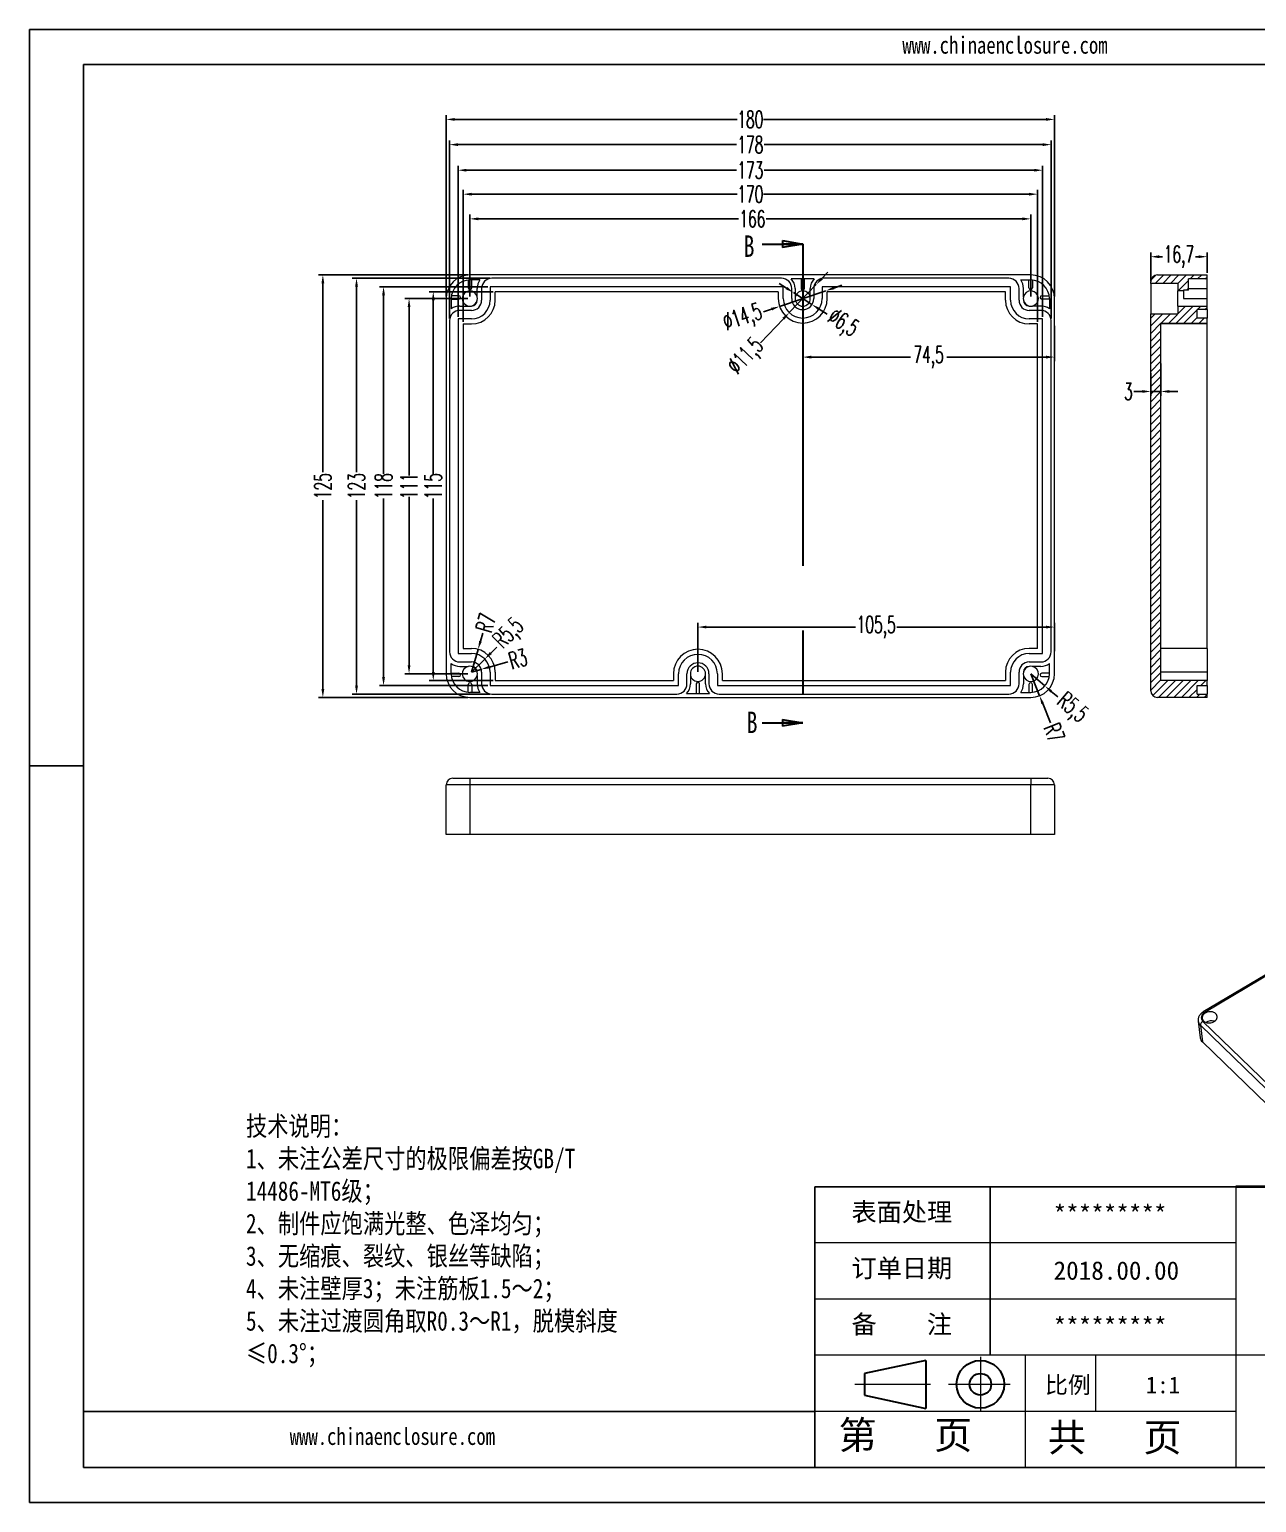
# Model space of a CAD drawing. Header units: inches. Extents: x 2647 to 4085, y 1129 to 1630.
# Drawn here: x 2647 to 3010.1, y 1128.8 to 1564.6 of the extents above; entities that cross this region are included whole.
import ezdxf

# ---------------------------------------------------------------- set-up
doc = ezdxf.new("R2010")
doc.units = ezdxf.units.IN
doc.header["$LTSCALE"] = 15
doc.linetypes.add('CENTER2', pattern=[28.575, 19.05, -3.175, 3.175, -3.175])
doc.linetypes.add('PHANTOM', pattern=[12.7, 6.35, -1.27, 1.27, -1.27, 1.27, -1.27])
doc.layers.add('文字', color=81, linetype='Continuous')
for name, color, linetype, lineweight in [('粗实线', 7, 'Continuous', 30), ('细实线', 3, 'Continuous', 9), ('细点划线', 2, 'CENTER2', 9)]:
    doc.layers.add(name, color=color, linetype=linetype, lineweight=lineweight)
doc.styles.add('SLDTEXTSTYLE0', font='TXT', dxfattribs={"width": 0.75})
doc.styles.add('SLDTEXTSTYLE2', font='TXT', dxfattribs={"width": 0.6, "bigfont": 'bigfont'})
doc.styles.get("Standard").update_dxf_attribs({"font": 'txt', "bigfont": 'gbcbig.shx'})
doc.styles.add('宋体', font='', dxfattribs={"width": 0.8, "height": 3.5})
doc.styles.get('宋体').set_extended_font_data('SimSun')
doc.dimstyles.new('5', dxfattribs={"dimtxt": 5, "dimasz": 2.5, "dimexe": 1.25, "dimexo": 0.625, "dimtad": 0, "dimtxsty": 'SLDTEXTSTYLE2', "dimcen": 2.5, "dimclrd": 3, "dimclre": 3, "dimclrt": 256, "dimadec": 0, "dimazin": 0, "dimtfac": 1, "dimtmove": 0, "dimatfit": 3, "dimfxl": 1, "dimarcsym": 0})

# ---------------------------------------------------------------- blocks, each defined once
blk = doc.blocks.new('_CLOSED')
at = {"color": 0, "linetype": 'ByBlock', "lineweight": -2}
for p, q in [((-1, 0.166667), (0, 0)), ((-1, 0.166667), (-1, -0.166667)), ((0, 0), (-1, -0.166667)), ((0, 0), (-1, 0))]:
    blk.add_line(p, q, dxfattribs=at)
blk = doc.blocks.new('*D286')
at = {"color": 3, "lineweight": -2}
for p, q in [((2775.34, 1478.07), (2775.34, 1517.08)), ((2945.34, 1478.07), (2945.34, 1517.08)), ((2777.84, 1515.83), (2856.46, 1515.83)), ((2942.84, 1515.83), (2864.21, 1515.83))]:
    blk.add_line(p, q, dxfattribs=at)
at = {"color": 3}
for points in [[(2777.84, 1516.24), (2777.84, 1515.41), (2775.34, 1515.83)], [(2942.84, 1516.24), (2942.84, 1515.41), (2945.34, 1515.83)]]:
    blk.add_solid(points, dxfattribs=at)
at = {"layer": 'Defpoints', "color": 0}
for p in [(2775.34, 1515.83), (2775.34, 1477.45), (2945.34, 1477.45)]:
    blk.add_point(p, dxfattribs=at)
at = {"insert": (2860.34, 1515.83), "char_height": 5, "attachment_point": 5, "style": 'SLDTEXTSTYLE2'}
blk.add_mtext('170', dxfattribs=at)
blk = doc.blocks.new('*D287')
at = {"color": 3, "lineweight": -2}
for p, q in [((2773.84, 1479.57), (2773.84, 1524.17)), ((2776.34, 1522.92), (2856.21, 1522.92)), ((2944.34, 1522.92), (2864.46, 1522.92)), ((2946.84, 1479.57), (2946.84, 1524.17))]:
    blk.add_line(p, q, dxfattribs=at)
at = {"color": 3}
for points in [[(2776.34, 1523.33), (2776.34, 1522.5), (2773.84, 1522.92)], [(2944.34, 1523.33), (2944.34, 1522.5), (2946.84, 1522.92)]]:
    blk.add_solid(points, dxfattribs=at)
at = {"layer": 'Defpoints', "color": 0}
for p in [(2946.84, 1522.92), (2773.84, 1478.95), (2946.84, 1478.95)]:
    blk.add_point(p, dxfattribs=at)
at = {"insert": (2860.34, 1522.92), "char_height": 5, "attachment_point": 5, "style": 'SLDTEXTSTYLE2'}
blk.add_mtext('173', dxfattribs=at)
blk = doc.blocks.new('*D288')
at = {"color": 3, "lineweight": -2}
for p, q in [((2777.34, 1485.57), (2777.34, 1509.78)), ((2779.84, 1508.53), (2856.82, 1508.53)), ((2940.84, 1508.53), (2865.07, 1508.53)), ((2943.34, 1485.57), (2943.34, 1509.78))]:
    blk.add_line(p, q, dxfattribs=at)
at = {"color": 3}
for points in [[(2779.84, 1508.94), (2779.84, 1508.11), (2777.34, 1508.53)], [(2940.84, 1508.94), (2940.84, 1508.11), (2943.34, 1508.53)]]:
    blk.add_solid(points, dxfattribs=at)
at = {"layer": 'Defpoints', "color": 0}
for p in [(2777.34, 1508.53), (2777.34, 1484.95), (2943.34, 1484.95)]:
    blk.add_point(p, dxfattribs=at)
at = {"insert": (2860.94, 1508.53), "char_height": 5, "attachment_point": 5, "style": 'SLDTEXTSTYLE2'}
blk.add_mtext('166', dxfattribs=at)
blk = doc.blocks.new('*D289')
at = {"color": 3, "lineweight": -2}
for p, q in [((2771.34, 1479.07), (2771.34, 1531.74)), ((2773.84, 1530.49), (2856.21, 1530.49)), ((2946.84, 1530.49), (2864.46, 1530.49)), ((2949.34, 1479.07), (2949.34, 1531.74))]:
    blk.add_line(p, q, dxfattribs=at)
at = {"color": 3}
for points in [[(2773.84, 1530.91), (2773.84, 1530.07), (2771.34, 1530.49)], [(2946.84, 1530.91), (2946.84, 1530.07), (2949.34, 1530.49)]]:
    blk.add_solid(points, dxfattribs=at)
at = {"layer": 'Defpoints', "color": 0}
for p in [(2949.34, 1530.49), (2771.34, 1478.45), (2949.34, 1478.45)]:
    blk.add_point(p, dxfattribs=at)
at = {"insert": (2860.34, 1530.49), "char_height": 5, "attachment_point": 5, "style": 'SLDTEXTSTYLE2'}
blk.add_mtext('178', dxfattribs=at)
blk = doc.blocks.new('*D290')
at = {"color": 3, "lineweight": -2}
for p, q in [((2770.34, 1485.57), (2770.34, 1539.2)), ((2950.34, 1485.57), (2950.34, 1539.2)), ((2772.84, 1537.95), (2856.46, 1537.95)), ((2947.84, 1537.95), (2864.21, 1537.95))]:
    blk.add_line(p, q, dxfattribs=at)
at = {"color": 3}
for points in [[(2772.84, 1538.37), (2772.84, 1537.53), (2770.34, 1537.95)], [(2947.84, 1538.37), (2947.84, 1537.53), (2950.34, 1537.95)]]:
    blk.add_solid(points, dxfattribs=at)
at = {"layer": 'Defpoints', "color": 0}
for p in [(2770.34, 1537.95), (2770.34, 1484.95), (2950.34, 1484.95)]:
    blk.add_point(p, dxfattribs=at)
at = {"insert": (2860.34, 1537.95), "char_height": 5, "attachment_point": 5, "style": 'SLDTEXTSTYLE2'}
blk.add_mtext('180', dxfattribs=at)
blk = doc.blocks.new('*D291')
at = {"color": 3, "lineweight": -2}
for p, q in [((2776.71, 1484.95), (2758.11, 1484.95)), ((2759.36, 1482.45), (2759.36, 1432.57)), ((2759.36, 1376.45), (2759.36, 1426.32)), ((2776.71, 1373.95), (2758.11, 1373.95))]:
    blk.add_line(p, q, dxfattribs=at)
at = {"color": 3}
for points in [[(2758.94, 1482.45), (2759.77, 1482.45), (2759.36, 1484.95)], [(2758.94, 1376.45), (2759.77, 1376.45), (2759.36, 1373.95)]]:
    blk.add_solid(points, dxfattribs=at)
at = {"layer": 'Defpoints', "color": 0}
for p in [(2759.36, 1484.95), (2777.34, 1484.95), (2777.34, 1373.95)]:
    blk.add_point(p, dxfattribs=at)
at = {"insert": (2759.36, 1429.45), "char_height": 5, "attachment_point": 5, "rotation": 90, "style": 'SLDTEXTSTYLE2'}
blk.add_mtext('111', dxfattribs=at)
blk = doc.blocks.new('*D292')
at = {"color": 3, "lineweight": -2}
for p, q in [((2784.21, 1486.95), (2765.27, 1486.95)), ((2766.52, 1484.45), (2766.52, 1433.07)), ((2766.52, 1374.45), (2766.52, 1425.82)), ((2784.21, 1371.95), (2765.27, 1371.95))]:
    blk.add_line(p, q, dxfattribs=at)
at = {"color": 3}
for points in [[(2766.1, 1484.45), (2766.94, 1484.45), (2766.52, 1486.95)], [(2766.1, 1374.45), (2766.94, 1374.45), (2766.52, 1371.95)]]:
    blk.add_solid(points, dxfattribs=at)
at = {"layer": 'Defpoints', "color": 0}
for p in [(2784.84, 1486.95), (2766.52, 1371.95), (2784.84, 1371.95)]:
    blk.add_point(p, dxfattribs=at)
at = {"insert": (2766.52, 1429.45), "char_height": 5, "attachment_point": 5, "rotation": 90, "style": 'SLDTEXTSTYLE2'}
blk.add_mtext('115', dxfattribs=at)
blk = doc.blocks.new('*D293')
at = {"color": 3, "lineweight": -2}
for p, q in [((2782.71, 1488.45), (2750.56, 1488.45)), ((2751.81, 1485.95), (2751.81, 1433.07)), ((2751.81, 1372.95), (2751.81, 1425.82)), ((2782.71, 1370.45), (2750.56, 1370.45))]:
    blk.add_line(p, q, dxfattribs=at)
at = {"color": 3}
for points in [[(2751.39, 1485.95), (2752.22, 1485.95), (2751.81, 1488.45)], [(2751.39, 1372.95), (2752.22, 1372.95), (2751.81, 1370.45)]]:
    blk.add_solid(points, dxfattribs=at)
at = {"layer": 'Defpoints', "color": 0}
for p in [(2751.81, 1488.45), (2783.34, 1488.45), (2783.34, 1370.45)]:
    blk.add_point(p, dxfattribs=at)
at = {"insert": (2751.81, 1429.45), "char_height": 5, "attachment_point": 5, "rotation": 90, "style": 'SLDTEXTSTYLE2'}
blk.add_mtext('118', dxfattribs=at)
blk = doc.blocks.new('*D294')
at = {"color": 3, "lineweight": -2}
for p, q in [((2783.21, 1490.95), (2742.56, 1490.95)), ((2743.81, 1488.45), (2743.81, 1433.57)), ((2743.81, 1370.45), (2743.81, 1425.32)), ((2783.21, 1367.95), (2742.56, 1367.95))]:
    blk.add_line(p, q, dxfattribs=at)
at = {"color": 3}
for points in [[(2743.39, 1488.45), (2744.23, 1488.45), (2743.81, 1490.95)], [(2743.39, 1370.45), (2744.23, 1370.45), (2743.81, 1367.95)]]:
    blk.add_solid(points, dxfattribs=at)
at = {"layer": 'Defpoints', "color": 0}
for p in [(2783.84, 1490.95), (2743.81, 1367.95), (2783.84, 1367.95)]:
    blk.add_point(p, dxfattribs=at)
at = {"insert": (2743.81, 1429.45), "char_height": 5, "attachment_point": 5, "rotation": 90, "style": 'SLDTEXTSTYLE2'}
blk.add_mtext('123', dxfattribs=at)
blk = doc.blocks.new('*D295')
at = {"color": 3, "lineweight": -2}
for p, q in [((2776.71, 1491.95), (2732.6, 1491.95)), ((2733.85, 1489.45), (2733.85, 1433.57)), ((2733.85, 1369.45), (2733.85, 1425.32)), ((2776.71, 1366.95), (2732.6, 1366.95))]:
    blk.add_line(p, q, dxfattribs=at)
at = {"color": 3}
for points in [[(2733.43, 1489.45), (2734.27, 1489.45), (2733.85, 1491.95)], [(2733.43, 1369.45), (2734.27, 1369.45), (2733.85, 1366.95)]]:
    blk.add_solid(points, dxfattribs=at)
at = {"layer": 'Defpoints', "color": 0}
for p in [(2733.85, 1491.95), (2777.34, 1491.95), (2777.34, 1366.95)]:
    blk.add_point(p, dxfattribs=at)
at = {"insert": (2733.85, 1429.45), "char_height": 5, "attachment_point": 5, "rotation": 90, "style": 'SLDTEXTSTYLE2'}
blk.add_mtext('125', dxfattribs=at)
blk = doc.blocks.new('*D296')
at = {"color": 3, "lineweight": -2}
for p, q in [((2875.84, 1484.32), (2875.84, 1466.38)), ((2950.34, 1476.88), (2950.34, 1466.38)), ((2878.34, 1467.63), (2907.71, 1467.63)), ((2947.84, 1467.63), (2918.46, 1467.63))]:
    blk.add_line(p, q, dxfattribs=at)
at = {"color": 3}
for points in [[(2878.34, 1468.05), (2878.34, 1467.21), (2875.84, 1467.63)], [(2947.84, 1468.05), (2947.84, 1467.21), (2950.34, 1467.63)]]:
    blk.add_solid(points, dxfattribs=at)
at = {"layer": 'Defpoints', "color": 0}
for p in [(2875.84, 1484.95), (2950.34, 1477.51), (2875.84, 1467.63)]:
    blk.add_point(p, dxfattribs=at)
at = {"insert": (2913.09, 1467.63), "char_height": 5, "attachment_point": 5, "style": 'SLDTEXTSTYLE2'}
blk.add_mtext('74,5', dxfattribs=at)
blk = doc.blocks.new('*D297')
at = {"color": 3, "lineweight": -2}
for p, q in [((2844.84, 1374.57), (2844.84, 1389.01)), ((2847.34, 1387.76), (2891.46, 1387.76)), ((2947.84, 1387.76), (2903.71, 1387.76)), ((2950.34, 1380.66), (2950.34, 1389.01))]:
    blk.add_line(p, q, dxfattribs=at)
at = {"color": 3}
for points in [[(2847.34, 1388.18), (2847.34, 1387.35), (2844.84, 1387.76)], [(2947.84, 1388.18), (2947.84, 1387.35), (2950.34, 1387.76)]]:
    blk.add_solid(points, dxfattribs=at)
at = {"layer": 'Defpoints', "color": 0}
for p in [(2950.34, 1387.76), (2950.34, 1380.03), (2844.84, 1373.95)]:
    blk.add_point(p, dxfattribs=at)
at = {"insert": (2897.59, 1387.76), "char_height": 5, "attachment_point": 5, "style": 'SLDTEXTSTYLE2'}
blk.add_mtext('105,5', dxfattribs=at)
blk = doc.blocks.new('*D298')
at = {"color": 3, "lineweight": -2}
for p, q in [((2781.18, 1385.97), (2780.49, 1383.57)), ((2777.84, 1374.45), (2779.79, 1381.17))]:
    blk.add_line(p, q, dxfattribs=at)
at = {"color": 3}
blk.add_solid([(2780.09, 1383.69), (2780.89, 1383.45), (2779.79, 1381.17)], dxfattribs=at)
at = {"layer": 'Defpoints', "color": 0}
for p in [(2779.79, 1381.17), (2777.84, 1374.45)]:
    blk.add_point(p, dxfattribs=at)
at = {"insert": (2782.06, 1388.97), "char_height": 5, "attachment_point": 5, "rotation": 73.8169, "style": 'SLDTEXTSTYLE2'}
blk.add_mtext('R7', dxfattribs=at)
blk = doc.blocks.new('*D299')
at = {"color": 3, "lineweight": -2}
for p, q in [((2785.32, 1381.82), (2783.54, 1380.06)), ((2777.84, 1374.45), (2781.76, 1378.31))]:
    blk.add_line(p, q, dxfattribs=at)
at = {"color": 3}
blk.add_solid([(2783.24, 1380.36), (2783.83, 1379.77), (2781.76, 1378.31)], dxfattribs=at)
at = {"layer": 'Defpoints', "color": 0}
for p in [(2781.76, 1378.31), (2777.84, 1374.45)]:
    blk.add_point(p, dxfattribs=at)
at = {"insert": (2789.14, 1385.59), "char_height": 5, "attachment_point": 5, "rotation": 44.5932, "style": 'SLDTEXTSTYLE2'}
blk.add_mtext('R5,5', dxfattribs=at)
blk = doc.blocks.new('*D300')
at = {"color": 3, "lineweight": -2}
for p, q in [((2788.58, 1377.49), (2783.13, 1375.94)), ((2777.84, 1374.45), (2780.73, 1375.26))]:
    blk.add_line(p, q, dxfattribs=at)
at = {"color": 3}
blk.add_solid([(2783.02, 1376.35), (2783.24, 1375.54), (2780.73, 1375.26)], dxfattribs=at)
at = {"layer": 'Defpoints', "color": 0}
for p in [(2777.84, 1374.45), (2780.73, 1375.26)]:
    blk.add_point(p, dxfattribs=at)
at = {"insert": (2791.58, 1378.34), "char_height": 5, "attachment_point": 5, "rotation": 15.8215, "style": 'SLDTEXTSTYLE2'}
blk.add_mtext('R3', dxfattribs=at)
blk = doc.blocks.new('*D301')
at = {"color": 3, "lineweight": -2}
for p, q in [((2943.34, 1373.95), (2947.5, 1370.35)), ((2951.28, 1367.08), (2949.39, 1368.71))]:
    blk.add_line(p, q, dxfattribs=at)
at = {"color": 3}
blk.add_solid([(2949.66, 1369.03), (2949.12, 1368.4), (2947.5, 1370.35)], dxfattribs=at)
at = {"layer": 'Defpoints', "color": 0}
for p in [(2943.34, 1373.95), (2947.5, 1370.35)]:
    blk.add_point(p, dxfattribs=at)
at = {"insert": (2955.35, 1363.56), "char_height": 5, "attachment_point": 5, "rotation": 319.1602, "style": 'SLDTEXTSTYLE2'}
blk.add_mtext('R5,5', dxfattribs=at)
blk = doc.blocks.new('*D302')
at = {"color": 3, "lineweight": -2}
for p, q in [((2943.34, 1373.95), (2945.92, 1367.44)), ((2949.11, 1359.41), (2946.85, 1365.12))]:
    blk.add_line(p, q, dxfattribs=at)
at = {"color": 3}
blk.add_solid([(2947.23, 1365.27), (2946.46, 1364.96), (2945.92, 1367.44)], dxfattribs=at)
at = {"layer": 'Defpoints', "color": 0}
for p in [(2943.34, 1373.95), (2945.92, 1367.44)]:
    blk.add_point(p, dxfattribs=at)
at = {"insert": (2950.27, 1356.51), "char_height": 5, "attachment_point": 5, "rotation": 291.6699, "style": 'SLDTEXTSTYLE2'}
blk.add_mtext('R7', dxfattribs=at)
blk = doc.blocks.new('*D303')
at = {"color": 3, "lineweight": -2}
for p, q in [((2882.71, 1487.27), (2868.97, 1482.62)), ((2885.07, 1488.07), (2887.44, 1488.87)), ((2864.24, 1481.02), (2866.6, 1481.82))]:
    blk.add_line(p, q, dxfattribs=at)
at = {"color": 3}
for points in [[(2884.94, 1488.47), (2885.21, 1487.68), (2882.71, 1487.27)], [(2866.47, 1482.21), (2866.74, 1481.42), (2868.97, 1482.62)]]:
    blk.add_solid(points, dxfattribs=at)
at = {"layer": 'Defpoints', "color": 0}
for p in [(2882.71, 1487.27), (2868.97, 1482.62)]:
    blk.add_point(p, dxfattribs=at)
at = {"insert": (2858.2, 1478.97), "char_height": 5, "attachment_point": 5, "rotation": 18.7049, "style": 'SLDTEXTSTYLE2'}
blk.add_mtext('∅14,5', dxfattribs=at)
blk = doc.blocks.new('*D304')
at = {"color": 3, "lineweight": -2}
for p, q in [((2881.54, 1490.91), (2883.27, 1492.71)), ((2879.82, 1489.1), (2871.86, 1480.79)), ((2863.32, 1471.87), (2870.14, 1478.99))]:
    blk.add_line(p, q, dxfattribs=at)
at = {"color": 3}
for points in [[(2881.24, 1491.19), (2881.84, 1490.62), (2879.82, 1489.1)], [(2869.83, 1479.27), (2870.44, 1478.7), (2871.86, 1480.79)]]:
    blk.add_solid(points, dxfattribs=at)
at = {"layer": 'Defpoints', "color": 0}
for p in [(2879.82, 1489.1), (2871.86, 1480.79)]:
    blk.add_point(p, dxfattribs=at)
at = {"insert": (2859.26, 1467.62), "char_height": 5, "attachment_point": 5, "rotation": 46.2565, "style": 'SLDTEXTSTYLE2'}
blk.add_mtext('∅11,5', dxfattribs=at)
blk = doc.blocks.new('*D305')
at = {"color": 3, "lineweight": -2}
for p, q in [((2871.01, 1488.06), (2868.9, 1489.41)), ((2873.11, 1486.71), (2878.57, 1483.18)), ((2883.05, 1480.3), (2880.67, 1481.83))]:
    blk.add_line(p, q, dxfattribs=at)
at = {"color": 3}
for points in [[(2871.23, 1488.41), (2870.78, 1487.71), (2873.11, 1486.71)], [(2880.9, 1482.18), (2880.45, 1481.48), (2878.57, 1483.18)]]:
    blk.add_solid(points, dxfattribs=at)
at = {"layer": 'Defpoints', "color": 0}
for p in [(2873.11, 1486.71), (2878.57, 1483.18)]:
    blk.add_point(p, dxfattribs=at)
at = {"insert": (2887.56, 1477.39), "char_height": 5, "attachment_point": 5, "rotation": 327.2, "style": 'SLDTEXTSTYLE2'}
blk.add_mtext('∅6,5', dxfattribs=at)
blk = doc.blocks.new('*D309')
at = {"color": 3, "lineweight": -2}
for p, q in [((2978.82, 1490.07), (2978.82, 1498.58)), ((2981.32, 1497.33), (2982.29, 1497.33)), ((2993.02, 1497.33), (2992.04, 1497.33)), ((2995.52, 1492.57), (2995.52, 1498.58))]:
    blk.add_line(p, q, dxfattribs=at)
at = {"color": 3}
for points in [[(2981.32, 1497.74), (2981.32, 1496.91), (2978.82, 1497.33)], [(2993.02, 1497.74), (2993.02, 1496.91), (2995.52, 1497.33)]]:
    blk.add_solid(points, dxfattribs=at)
at = {"layer": 'Defpoints', "color": 0}
for p in [(2995.52, 1497.33), (2995.52, 1491.95), (2978.82, 1489.45)]:
    blk.add_point(p, dxfattribs=at)
at = {"insert": (2987.17, 1497.33), "char_height": 5, "attachment_point": 5, "style": 'SLDTEXTSTYLE2'}
blk.add_mtext('16,7', dxfattribs=at)
blk = doc.blocks.new('*D310')
at = {"color": 3, "lineweight": -2}
for p, q in [((2981.82, 1465.75), (2981.82, 1456.21)), ((2978.82, 1462.9), (2978.82, 1456.21)), ((2976.32, 1457.46), (2973.82, 1457.46)), ((2981.82, 1457.46), (2978.82, 1457.46)), ((2984.32, 1457.46), (2986.82, 1457.46))]:
    blk.add_line(p, q, dxfattribs=at)
at = {"color": 3}
for points in [[(2976.32, 1457.88), (2976.32, 1457.05), (2978.82, 1457.46)], [(2984.32, 1457.88), (2984.32, 1457.05), (2981.82, 1457.46)]]:
    blk.add_solid(points, dxfattribs=at)
at = {"layer": 'Defpoints', "color": 0}
for p in [(2981.82, 1466.37), (2978.82, 1463.53), (2978.82, 1457.46)]:
    blk.add_point(p, dxfattribs=at)
at = {"insert": (2972.19, 1457.46), "char_height": 5, "attachment_point": 5, "style": 'SLDTEXTSTYLE2'}
blk.add_mtext('3', dxfattribs=at)

msp = doc.modelspace()

# ---------------------------------------------------------------- hatches: boundary and pattern name
at = {"linetype": 'Continuous', "lineweight": 0}
h = msp.add_hatch(dxfattribs=at)
h.set_pattern_fill('ANSI31', color=4, scale=0.5, style=0)
edge = h.paths.add_edge_path(flags=0)
edge.add_line((2978.816, 1489.945), (2978.816, 1489.445))
edge.add_line((2978.816, 1489.445), (2986.816, 1489.445))
edge.add_line((2986.816, 1489.445), (2986.816, 1487.195))
edge.add_line((2986.816, 1487.195), (2988.516, 1487.195))
edge.add_line((2988.516, 1487.195), (2988.516, 1487.445))
edge.add_line((2988.516, 1487.445), (2990.016, 1487.445))
edge.add_line((2990.016, 1487.445), (2990.016, 1490.745))
edge.add_line((2990.016, 1490.745), (2995.516, 1490.745))
edge.add_line((2995.516, 1490.745), (2995.516, 1491.945))
edge.add_line((2995.516, 1491.945), (2980.816, 1491.945))
edge.add_arc((2980.816, 1489.945), 2, 90, 180)
h = msp.add_hatch(dxfattribs=at)
h.set_pattern_fill('ANSI31', color=4, scale=0.5, style=0)
edge = h.paths.add_edge_path(flags=0)
edge.add_line((2995.516, 1370.445), (2995.516, 1371.945))
edge.add_line((2995.516, 1371.945), (2981.816, 1371.945))
edge.add_line((2981.816, 1371.945), (2981.816, 1477.695))
edge.add_line((2981.816, 1477.695), (2995.516, 1477.695))
edge.add_line((2995.516, 1477.695), (2995.516, 1479.195))
edge.add_line((2995.516, 1479.195), (2992.516, 1479.195))
edge.add_line((2992.516, 1479.195), (2992.516, 1481.695))
edge.add_line((2992.516, 1481.695), (2995.516, 1481.695))
edge.add_line((2995.516, 1481.695), (2995.516, 1482.695))
edge.add_line((2995.516, 1482.695), (2986.816, 1482.695))
edge.add_line((2986.816, 1482.695), (2986.816, 1480.445))
edge.add_line((2986.816, 1480.445), (2978.816, 1480.445))
edge.add_line((2978.816, 1480.445), (2978.816, 1368.945))
edge.add_arc((2980.816, 1368.945), 2, 180, 270)
edge.add_line((2980.816, 1366.945), (2995.516, 1366.945))
edge.add_line((2995.516, 1366.945), (2995.516, 1367.945))
edge.add_line((2995.516, 1367.945), (2992.516, 1367.945))
edge.add_line((2992.516, 1367.945), (2992.516, 1370.445))
edge.add_line((2992.516, 1370.445), (2995.516, 1370.445))

# ---------------------------------------------------------------- linework, layer by layer
for p, q in [((2647.03, 1564.559), (3263.365, 1564.559)), ((2647.03, 1564.559), (2647.03, 1128.767)), ((2662.979, 1554.183), (3252.989, 1554.183)), ((2662.979, 1554.183), (2662.979, 1139.143)), ((2662.979, 1346.663), (2647.03, 1346.663)), ((2647.03, 1330.523), (2647.03, 1128.767)), ((3003.965, 1222.151), (2879.453, 1222.151)), ((2879.453, 1139.143), (2879.453, 1222.151)), ((2931.333, 1172.346), (2931.333, 1222.151)), ((2879.453, 1155.745), (2662.979, 1155.745)), ((2662.979, 1139.143), (3252.989, 1139.143)), ((2647.03, 1128.767), (3263.365, 1128.767)), ((2647.03, 1128.767), (2932.37, 1128.767))]:
    msp.add_line(p, q)
at = {"color": 7, "linetype": 'Continuous', "lineweight": 30}
for p, q in [((2863.84, 1501.088), (2875.84, 1501.088)), ((2863.84, 1359.431), (2875.84, 1359.431))]:
    msp.add_line(p, q, dxfattribs=at)
at = {"color": 1, "linetype": 'PHANTOM', "lineweight": 30}
msp.add_line((2875.84, 1501.088), (2875.84, 1359.431), dxfattribs=at)
at = {"color": 7, "linetype": 'Continuous', "lineweight": 15}
for p, q in [((2776.889, 1490.427), (2776.889, 1488.109)), ((2943.34, 1491.945), (2777.34, 1491.945)), ((2780.341, 1490.445), (2777.34, 1490.445)), ((2777.889, 1488.109), (2777.889, 1490.445)), ((2869.59, 1490.945), (2783.84, 1490.945)), ((2879.233, 1490.745), (2872.446, 1490.745)), ((2875.34, 1490.745), (2875.34, 1487.945)), ((2876.34, 1487.945), (2876.34, 1490.745)), ((2936.84, 1490.945), (2882.09, 1490.945)), ((2940.338, 1490.445), (2943.34, 1490.445)), ((2942.79, 1488.109), (2942.79, 1490.445)), ((2943.79, 1490.427), (2943.79, 1488.109)), ((2980.816, 1491.945), (2995.516, 1491.945)), ((2995.516, 1490.745), (2990.016, 1490.745)), ((2990.016, 1487.445), (2990.016, 1490.745)), ((2995.516, 1490.745), (2995.516, 1491.945)), ((2995.516, 1487.945), (2995.516, 1490.745)), ((2779.54, 1485.417), (2779.54, 1487.945)), ((2780.84, 1487.945), (2780.84, 1484.445)), ((2870.09, 1488.445), (2783.34, 1488.445)), ((2783.34, 1488.445), (2783.34, 1484.445)), ((2784.84, 1484.445), (2784.84, 1486.945)), ((2868.59, 1486.945), (2784.84, 1486.945)), ((2868.59, 1486.945), (2868.59, 1484.945)), ((2870.09, 1484.945), (2870.09, 1488.445)), ((2872.59, 1484.945), (2872.59, 1487.945)), ((2873.59, 1487.945), (2873.59, 1484.945)), ((2878.09, 1484.945), (2878.09, 1487.945)), ((2879.09, 1487.945), (2879.09, 1484.945)), ((2937.34, 1488.445), (2881.59, 1488.445)), ((2881.59, 1488.445), (2881.59, 1484.945)), ((2883.09, 1484.945), (2883.09, 1486.945)), ((2935.84, 1486.945), (2883.09, 1486.945)), ((2935.84, 1484.445), (2935.84, 1486.945)), ((2937.34, 1484.445), (2937.34, 1488.445)), ((2939.84, 1484.445), (2939.84, 1487.945)), ((2941.14, 1485.417), (2941.14, 1487.945)), ((2978.816, 1489.445), (2978.816, 1489.945)), ((2986.816, 1489.445), (2978.816, 1489.445)), ((2978.816, 1489.445), (2978.816, 1480.445)), ((2986.816, 1489.445), (2986.816, 1487.195)), ((2988.516, 1487.195), (2986.816, 1487.195)), ((2986.816, 1482.695), (2986.816, 1487.195)), ((2990.016, 1487.445), (2988.516, 1487.445)), ((2988.516, 1487.195), (2988.516, 1487.445)), ((2988.516, 1487.195), (2988.516, 1484.945)), ((2995.516, 1484.945), (2995.516, 1487.945)), ((2770.34, 1484.945), (2770.34, 1373.945)), ((2771.84, 1484.945), (2771.84, 1481.944)), ((2771.84, 1484.788), (2774.08, 1484.788)), ((2774.08, 1485.788), (2771.905, 1485.788)), ((2774.34, 1482.745), (2776.868, 1482.745)), ((2777.811, 1482.745), (2777.84, 1482.745)), ((2779.54, 1484.445), (2779.54, 1484.474)), ((2941.14, 1484.445), (2941.14, 1484.474)), ((2942.868, 1482.745), (2942.84, 1482.745)), ((2946.34, 1482.745), (2943.811, 1482.745)), ((2946.6, 1485.788), (2948.775, 1485.788)), ((2948.84, 1484.788), (2946.6, 1484.788)), ((2948.84, 1484.945), (2948.84, 1481.944)), ((2950.34, 1373.945), (2950.34, 1484.945)), ((2986.816, 1482.695), (2986.816, 1480.445)), ((2986.816, 1482.695), (2995.516, 1482.695)), ((2988.516, 1484.945), (2995.516, 1484.945)), ((2995.516, 1481.695), (2992.516, 1481.695)), ((2992.516, 1479.195), (2992.516, 1481.695)), ((2995.516, 1482.695), (2995.516, 1484.945)), ((2995.516, 1481.695), (2995.516, 1482.695)), ((2995.516, 1481.695), (2995.516, 1479.195)), ((2771.34, 1478.445), (2771.34, 1380.445)), ((2777.84, 1478.945), (2773.84, 1478.945)), ((2773.84, 1478.945), (2773.84, 1379.945)), ((2777.84, 1481.445), (2774.34, 1481.445)), ((2775.34, 1477.445), (2775.34, 1381.445)), ((2775.34, 1477.445), (2777.84, 1477.445)), ((2946.34, 1481.445), (2942.84, 1481.445)), ((2946.84, 1478.945), (2942.84, 1478.945)), ((2945.34, 1477.445), (2942.84, 1477.445)), ((2945.34, 1381.445), (2945.34, 1477.445)), ((2946.84, 1379.945), (2946.84, 1478.945)), ((2949.34, 1380.445), (2949.34, 1478.445)), ((2978.816, 1368.945), (2978.816, 1480.445)), ((2978.816, 1480.445), (2986.816, 1480.445)), ((2981.816, 1477.695), (2995.516, 1477.695)), ((2981.816, 1371.945), (2981.816, 1477.695)), ((2995.516, 1477.445), (2981.816, 1477.445)), ((2995.516, 1479.195), (2992.516, 1479.195)), ((2995.516, 1477.695), (2995.516, 1479.195)), ((2995.516, 1477.445), (2995.516, 1477.695)), ((2995.516, 1381.445), (2995.516, 1477.445)), ((2773.84, 1379.945), (2777.84, 1379.945)), ((2774.34, 1377.445), (2777.84, 1377.445)), ((2775.34, 1381.445), (2777.84, 1381.445)), ((2945.34, 1381.445), (2942.84, 1381.445)), ((2942.84, 1379.945), (2946.84, 1379.945)), ((2942.84, 1377.445), (2946.34, 1377.445)), ((2995.516, 1381.445), (2981.816, 1381.445)), ((2995.516, 1381.445), (2995.516, 1374.445)), ((2771.84, 1373.945), (2771.84, 1376.947)), ((2771.84, 1374.102), (2774.08, 1374.102)), ((2774.08, 1373.102), (2771.905, 1373.102)), ((2774.34, 1376.145), (2776.868, 1376.145)), ((2777.811, 1376.145), (2777.84, 1376.145)), ((2779.54, 1374.445), (2779.54, 1374.417)), ((2779.54, 1373.474), (2779.54, 1370.945)), ((2780.84, 1374.445), (2780.84, 1370.945)), ((2783.34, 1374.445), (2783.34, 1370.445)), ((2784.84, 1374.445), (2784.84, 1371.945)), ((2837.59, 1373.945), (2837.59, 1371.945)), ((2839.09, 1370.445), (2839.09, 1373.945)), ((2841.59, 1370.945), (2841.59, 1373.945)), ((2842.59, 1373.945), (2842.59, 1370.945)), ((2847.09, 1370.945), (2847.09, 1373.945)), ((2848.09, 1373.945), (2848.09, 1370.945)), ((2850.59, 1373.945), (2850.59, 1370.445)), ((2852.09, 1371.945), (2852.09, 1373.945)), ((2935.84, 1374.445), (2935.84, 1371.945)), ((2937.34, 1370.445), (2937.34, 1374.445)), ((2939.84, 1370.945), (2939.84, 1374.445)), ((2941.14, 1374.445), (2941.14, 1374.417)), ((2941.14, 1373.474), (2941.14, 1370.945)), ((2942.868, 1376.145), (2942.84, 1376.145)), ((2946.34, 1376.145), (2943.811, 1376.145)), ((2948.84, 1374.102), (2946.6, 1374.102)), ((2946.6, 1373.102), (2948.775, 1373.102)), ((2948.84, 1373.945), (2948.84, 1376.947)), ((2995.516, 1374.445), (2981.816, 1374.445)), ((2995.516, 1374.445), (2995.516, 1371.945)), ((2776.889, 1368.464), (2776.889, 1370.782)), ((2780.341, 1368.445), (2777.34, 1368.445)), ((2777.889, 1370.782), (2777.889, 1368.445)), ((2783.34, 1370.445), (2839.09, 1370.445)), ((2784.84, 1371.945), (2837.59, 1371.945)), ((2844.34, 1370.945), (2844.34, 1368.145)), ((2845.34, 1368.145), (2845.34, 1370.945)), ((2850.59, 1370.445), (2937.34, 1370.445)), ((2852.09, 1371.945), (2935.84, 1371.945)), ((2940.338, 1368.445), (2943.34, 1368.445)), ((2942.79, 1370.782), (2942.79, 1368.445)), ((2943.79, 1368.464), (2943.79, 1370.782)), ((2995.516, 1371.945), (2981.816, 1371.945)), ((2992.516, 1370.445), (2995.516, 1370.445)), ((2992.516, 1367.945), (2992.516, 1370.445)), ((2995.516, 1370.445), (2995.516, 1371.945)), ((2995.516, 1370.445), (2995.516, 1367.945)), ((2777.34, 1366.945), (2943.34, 1366.945)), ((2783.84, 1367.945), (2838.59, 1367.945)), ((2841.446, 1368.145), (2848.233, 1368.145)), ((2851.09, 1367.945), (2936.84, 1367.945)), ((2995.516, 1366.945), (2980.816, 1366.945)), ((2992.516, 1367.945), (2995.516, 1367.945)), ((2995.516, 1366.945), (2995.516, 1367.945)), ((2772.34, 1343.072), (2777.34, 1343.072)), ((2777.34, 1343.072), (2943.34, 1343.072)), ((2777.34, 1343.072), (2777.34, 1341.072)), ((2943.34, 1343.072), (2943.34, 1341.072)), ((2943.34, 1343.072), (2948.34, 1343.072)), ((2777.34, 1341.072), (2770.34, 1341.072)), ((2770.34, 1326.372), (2770.34, 1341.072)), ((2943.34, 1341.072), (2777.34, 1341.072)), ((2777.34, 1341.072), (2777.34, 1326.372)), ((2950.34, 1341.072), (2943.34, 1341.072)), ((2943.34, 1326.372), (2943.34, 1341.072)), ((2950.34, 1341.072), (2950.34, 1326.372)), ((2777.34, 1326.372), (2770.34, 1326.372)), ((2943.34, 1326.372), (2777.34, 1326.372)), ((2950.34, 1326.372), (2943.34, 1326.372)), ((3061.357, 1313.732), (2994.356, 1273.918)), ((3061.783, 1313.543), (2994.783, 1273.729)), ((2992.855, 1271.207), (2993.475, 1266.28)), ((3025.925, 1238.546), (2993.502, 1269.965)), ((2993.502, 1269.965), (2994.122, 1265.037)), ((2994.225, 1271.115), (3026.648, 1239.696)), ((3026.544, 1233.618), (2994.122, 1265.037))]:
    msp.add_line(p, q, dxfattribs=at)
at = {"color": 8, "linetype": 'Continuous', "lineweight": 15}
msp.add_line((2990.016, 1487.945), (2995.516, 1487.945), dxfattribs=at)
at = {"color": 7, "linetype": 'Continuous', "lineweight": 15, "flags": 128}
msp.add_lwpolyline([(2998.06, 1273.393), (2997.787, 1273.609), (2997.462, 1273.78), (2997.096, 1273.902), (2996.7, 1273.97), (2996.289, 1273.981), (2995.876, 1273.935), (2995.476, 1273.834), (2995.102, 1273.682), (2994.767, 1273.483), (2994.482, 1273.244), (2994.257, 1272.973), (2994.1, 1272.68), (2994.016, 1272.374), (2994.007, 1272.067), (2994.075, 1271.768), (2994.217, 1271.487), (2994.427, 1271.235), (2994.7, 1271.019), (2995.025, 1270.847), (2995.391, 1270.726), (2995.787, 1270.658), (2996.198, 1270.647), (2996.61, 1270.693), (2997.011, 1270.793), (2997.385, 1270.946), (2997.72, 1271.145), (2998.005, 1271.384), (2998.23, 1271.655), (2998.387, 1271.948), (2998.471, 1272.253), (2998.48, 1272.561), (2998.412, 1272.86), (2998.27, 1273.141), (2998.06, 1273.393)], dxfattribs=at)
at = {"color": 8, "linetype": 'Continuous', "lineweight": 15, "flags": 128}
msp.add_lwpolyline([(2994.783, 1273.729), (2994.671, 1273.827), (2994.566, 1273.895), (2994.473, 1273.931), (2994.395, 1273.933), (2994.357, 1273.919)], dxfattribs=at)
at = {"color": 7, "linetype": 'Continuous', "lineweight": 15}
for centre, radius, start, end in [((2777.34, 1484.945), 7, 90, 180), ((2777.34, 1484.945), 5.5, 90, 180), ((2783.84, 1487.945), 4.3, 144.45126, 180), ((2783.84, 1487.945), 3, 90, 180), ((2869.59, 1487.945), 3, 0, 90), ((2869.59, 1487.945), 4, 0, 44.427), ((2882.09, 1487.945), 4, 135.573, 180), ((2882.09, 1487.945), 3, 90, 180), ((2936.84, 1487.945), 3, 0, 90), ((2936.84, 1487.945), 4.3, 0, 35.54874), ((2943.34, 1484.945), 7, 0, 90), ((2943.34, 1484.945), 5.5, 0, 90), ((2980.816, 1489.945), 2, 90, 180), ((2777.34, 1484.945), 2.25, 12.10149, 257.89851), ((2777.389, 1488.109), 0.5, 180, 0), ((2875.84, 1484.945), 2.25, 0, 180), ((2875.84, 1487.945), 0.5, 180, 0), ((2943.34, 1484.945), 2.25, 282.10149, 167.89851), ((2943.29, 1488.109), 0.5, 180, 0), ((2774.34, 1478.445), 4.3, 90, 125.54874), ((2774.08, 1485.288), 0.5, 270, 90), ((2777.34, 1484.945), 2.25, 257.89851, 282.10149), ((2777.34, 1484.945), 2.25, 282.10149, 347.89851), ((2777.84, 1484.445), 3, 270, 0), ((2777.84, 1484.445), 1.7, 270, 0), ((2777.84, 1484.445), 7, 270, 0), ((2777.84, 1484.445), 5.5, 270, 0), ((2777.34, 1484.945), 2.25, 347.89851, 12.10149), ((2875.84, 1484.945), 7.25, 180, 0), ((2875.84, 1484.945), 5.75, 180, 0), ((2875.84, 1484.945), 3.25, 180, 0), ((2875.84, 1484.945), 2.25, 180, 0), ((2942.84, 1484.445), 7, 180, 270), ((2942.84, 1484.445), 5.5, 180, 270), ((2942.84, 1484.445), 3, 180, 270), ((2943.34, 1484.945), 2.25, 167.89851, 192.10149), ((2943.34, 1484.945), 2.25, 192.10149, 257.89851), ((2942.84, 1484.445), 1.7, 180, 270), ((2943.34, 1484.945), 2.25, 257.89851, 282.10149), ((2946.6, 1485.288), 0.5, 90, 270), ((2946.34, 1478.445), 4.3, 54.45126, 90), ((2774.34, 1478.445), 3, 90, 180), ((2946.34, 1478.445), 3, 0, 90), ((2774.34, 1380.445), 3, 180, 270), ((2777.84, 1374.445), 7, 0, 90), ((2777.84, 1374.445), 5.5, 0, 90), ((2777.84, 1374.445), 3, 0, 90), ((2844.84, 1373.945), 7.25, 0, 180), ((2844.84, 1373.945), 5.75, 0, 180), ((2844.84, 1373.945), 3.25, 0, 180), ((2942.84, 1374.445), 7, 90, 180), ((2942.84, 1374.445), 5.5, 90, 180), ((2942.84, 1374.445), 3, 90, 180), ((2946.34, 1380.445), 3, 270, 0), ((2777.34, 1373.945), 7, 180, 270), ((2774.34, 1380.445), 4.3, 234.45126, 270), ((2777.34, 1373.945), 5.5, 180, 270), ((2774.08, 1373.602), 0.5, 270, 90), ((2777.34, 1373.945), 2.25, 102.10149, 347.89851), ((2777.34, 1373.945), 2.25, 77.89851, 102.10149), ((2777.34, 1373.945), 2.25, 12.10149, 77.89851), ((2777.84, 1374.445), 1.7, 0, 90), ((2777.34, 1373.945), 2.25, 347.89851, 12.10149), ((2844.84, 1373.945), 2.25, 0, 180), ((2844.84, 1373.945), 2.25, 180, 0), ((2943.34, 1373.945), 2.25, 167.89851, 192.10149), ((2942.84, 1374.445), 1.7, 90, 180), ((2943.34, 1373.945), 2.25, 192.10149, 77.89851), ((2943.34, 1373.945), 2.25, 102.10149, 167.89851), ((2943.34, 1373.945), 2.25, 77.89851, 102.10149), ((2943.34, 1373.945), 7, 270, 0), ((2943.34, 1373.945), 5.5, 270, 0), ((2946.6, 1373.602), 0.5, 90, 270), ((2946.34, 1380.445), 4.3, 270, 305.54874), ((2777.389, 1370.782), 0.5, 0, 180), ((2783.84, 1370.945), 4.3, 180, 215.54874), ((2783.84, 1370.945), 3, 180, 270), ((2838.59, 1370.945), 3, 270, 0), ((2838.59, 1370.945), 4, 315.573, 0), ((2844.84, 1370.945), 0.5, 0, 180), ((2851.09, 1370.945), 4, 180, 224.427), ((2851.09, 1370.945), 3, 180, 270), ((2936.84, 1370.945), 3, 270, 0), ((2936.84, 1370.945), 4.3, 324.45126, 0), ((2943.29, 1370.782), 0.5, 0, 180), ((2980.816, 1368.945), 2, 180, 270), ((2772.34, 1341.072), 2, 90, 180), ((2948.34, 1341.072), 2, 0, 90), ((2995.395, 1272.232), 1.617, 112.23298, 223.68772), ((2994.862, 1269.912), 1.361, 117.89878, 177.79345), ((2996.734, 1268.411), 2.893, 70.36163, 123.96984), ((2995.536, 1266.564), 2.081, 187.85862, 227.18866)]:
    msp.add_arc(centre, radius, start, end, dxfattribs=at)
at = {"color": 8, "linetype": 'Continuous', "lineweight": 15}
msp.add_arc((2994.915, 1271.49), 2.079, 187.21826, 227.20248, dxfattribs=at)
at = {"color": 7, "linetype": 'Continuous', "lineweight": 15}
msp.add_open_spline([(2994.356, 1273.918), (2994.279, 1273.87), (2994.066, 1273.737), (2993.751, 1273.482), (2993.434, 1273.146), (2993.178, 1272.775), (2992.988, 1272.38), (2992.872, 1271.971), (2992.824, 1271.585), (2992.847, 1271.342), (2992.857, 1271.235)], degree=3, knots=[0, 0, 0, 0, 0.08005481, 0.21954132, 0.35914478, 0.49755834, 0.63383883, 0.76733671, 0.89795856, 1, 1, 1, 1], dxfattribs=at)
at = {"layer": '粗实线', "color": 7, "lineweight": 40}
msp.add_line((3252.989, 1222.151), (3003.965, 1222.151), dxfattribs=at)
at = {"layer": '粗实线', "color": 7}
for p, q in [((2912.264, 1170.793), (2894.124, 1166.948)), ((2912.264, 1170.793), (2912.264, 1156.577)), ((2894.124, 1166.948), (2894.124, 1160.533)), ((2894.124, 1160.533), (2912.264, 1156.577))]:
    msp.add_line(p, q, dxfattribs=at)
for radius in [7.052, 3.208]:
    msp.add_circle((2928.408, 1163.741), radius, dxfattribs=at)
at = {"layer": '细实线', "color": 7}
for p, q in [((3003.965, 1222.151), (3003.965, 1139.143)), ((3003.965, 1205.549), (2879.453, 1205.549)), ((3003.965, 1188.948), (2879.453, 1188.948)), ((3252.989, 1172.346), (2879.453, 1172.346)), ((2941.709, 1172.346), (2941.709, 1139.143)), ((2962.461, 1172.346), (2962.461, 1155.745)), ((3003.965, 1155.745), (2879.453, 1155.745))]:
    msp.add_line(p, q, dxfattribs=at)
at = {"layer": '细点划线', "color": 7}
for p, q in [((2928.408, 1171.859), (2928.408, 1155.745)), ((2891.232, 1163.741), (2913.653, 1163.741)), ((2918.976, 1163.741), (2937.204, 1163.741))]:
    msp.add_line(p, q, dxfattribs=at)

# ---------------------------------------------------------------- block references
at = {"color": 7, "linetype": 'Continuous', "lineweight": 30, "xscale": 6, "yscale": 6}
for p in [(2875.84, 1501.088), (2875.84, 1359.431)]:
    msp.add_blockref('_CLOSED', p, dxfattribs=at)

# ---------------------------------------------------------------- texts
at = {"color": 7, "linetype": 'Continuous', "char_height": 6.35, "attachment_point": 1, "style": 'SLDTEXTSTYLE0'}
for insert in [(2858.323, 1503.631), (2859.223, 1362.746)]:
    msp.add_mtext('B', dxfattribs=dict(at, insert=insert))
at = {"char_height": 5.45972, "width": 3103.03047, "attachment_point": 1}
for s, insert in [('{\\fSimHei|b0|i0|c134|p49;表面处理}', (2890.28, 1217.44)), ('{\\fSimHei|b0|i0|c134|p49;*********}', (2950.078, 1216.737)), ('{\\fSimHei|b0|i0|c134|p49;订单日期}', (2890.28, 1200.838)), ('{\\fSimHei|b0|i0|c134|p49;2018.00.00}', (2950.078, 1200.136)), ('{\\fSimHei|b0|i0|c134|p49;备    注}', (2890.28, 1184.236)), ('{\\fSimHei|b0|i0|c134|p49;*********}', (2950.078, 1183.534))]:
    msp.add_mtext(s, dxfattribs=dict(at, insert=insert))
at = {"layer": '文字', "color": 0, "attachment_point": 1, "style": '宋体'}
for s, insert, char_height, width in [('www.chinaenclosure.com', (2905.317, 1562.467), 5.07271, 89.12263), ('{\\H1.111x;技术说明：\\P1、未注公差尺寸的极限偏差按GB/T 14486-MT6级；\\P2、制件应饱满光整、色泽均匀；\\P3、无缩痕、裂纹、银丝等缺陷；\\P4、未注壁厚3；未注筋板1.5～2；\\P5、未注过渡圆角取R0.3～R1，脱模斜度≤0.3%%D；}', (2711.096, 1243.029), 5.188, 116.85656), ('www.chinaenclosure.com', (2724.054, 1150.887), 5.07271, 89.12263)]:
    msp.add_mtext(s, dxfattribs=dict(at, insert=insert, char_height=char_height, width=width))
at = {"layer": '细实线', "color": 7, "attachment_point": 1}
for s, insert, char_height, width in [('{\\fSimSun|b0|i0|c134|p54;比例}', (2947.519, 1166.059), 4.98048, 21.86275), ('{\\fSimSun|b0|i0|c134|p54;1:1}', (2977.35, 1166.059), 4.98048, 21.86275), ('{\\fSimSun|b0|i0|c134|p54;第   页}', (2886.438, 1152.891), 8.3008, 62.25597), ('{\\fSimSun|b0|i0|c134|p54; 共   页}', (2942.725, 1152.186), 8.3008, 62.25597)]:
    msp.add_mtext(s, dxfattribs=dict(at, insert=insert, char_height=char_height, width=width))

# ---------------------------------------------------------------- dimensions: what is measured, and where the dimension line sits
for base, p1, p2, picture, middle in [((2770.34, 1537.948), (2950.34, 1484.945), (2770.34, 1484.945), '*D290', (2860.34, 1537.948)), ((2949.34, 1530.491), (2771.34, 1478.445), (2949.34, 1478.445), '*D289', (2860.34, 1530.491)), ((2995.516, 1497.328), (2978.816, 1489.445), (2995.516, 1491.945), '*D309', (2987.166, 1497.328)), ((2875.84, 1467.629), (2950.34, 1477.507), (2875.84, 1484.945), '*D296', (2913.09, 1467.629)), ((2978.816, 1457.463), (2981.816, 1466.371), (2978.816, 1463.525), '*D310', (2972.191, 1457.463)), ((2950.34, 1387.763), (2844.84, 1373.945), (2950.34, 1380.032), '*D297', (2897.59, 1387.763))]:
    dim = msp.add_linear_dim(base=base, p1=p1, p2=p2, dimstyle='5')
    dim.commit()
    dim.dimension.update_dxf_attribs({"geometry": picture, "text_midpoint": middle})
for base, p1, p2, picture, middle in [((2946.84, 1522.916), (2773.84, 1478.945), (2946.84, 1478.945), '*D287', (2860.34, 1522.916)), ((2775.34, 1515.825), (2945.34, 1477.445), (2775.34, 1477.445), '*D286', (2860.34, 1515.825)), ((2777.34, 1508.528), (2943.34, 1484.945), (2777.34, 1484.945), '*D288', (2860.941, 1508.528))]:
    dim = msp.add_linear_dim(base=base, p1=p1, p2=p2, dimstyle='5')
    dim.commit()
    dim.dimension.update_dxf_attribs({"geometry": picture, "text_midpoint": middle, "dimtype": 160})
for base, p1, p2, picture, middle in [((2733.851, 1491.945), (2777.34, 1366.945), (2777.34, 1491.945), '*D295', (2733.851, 1429.445)), ((2743.809, 1367.945), (2783.84, 1490.945), (2783.84, 1367.945), '*D294', (2743.809, 1429.445)), ((2751.805, 1488.445), (2783.34, 1370.445), (2783.34, 1488.445), '*D293', (2751.805, 1429.445)), ((2766.521, 1371.945), (2784.84, 1486.945), (2784.84, 1371.945), '*D292', (2766.521, 1429.445)), ((2759.357, 1484.945), (2777.34, 1373.945), (2777.34, 1484.945), '*D291', (2759.357, 1429.445))]:
    dim = msp.add_linear_dim(base=base, p1=p1, p2=p2, angle=90, dimstyle='5')
    dim.commit()
    dim.dimension.update_dxf_attribs({"geometry": picture, "text_midpoint": middle})
for p1, p2, picture, middle in [((2879.815, 1489.099), (2871.864, 1480.791), '*D304', (2859.262, 1467.624)), ((2873.108, 1486.706), (2878.571, 1483.185), '*D305', (2887.563, 1477.39))]:
    dim = msp.add_diameter_dim_2p(p1=p1, p2=p2, dimstyle='5')
    dim.commit()
    dim.dimension.update_dxf_attribs({"geometry": picture, "text_midpoint": middle, "dimtype": 163})
dim = msp.add_diameter_dim_2p(p1=(2882.707, 1487.27), p2=(2868.973, 1482.62), dimstyle='5')
dim.commit()
dim.dimension.update_dxf_attribs({"geometry": '*D303', "text_midpoint": (2858.198, 1478.972)})
for center, mpoint, picture, middle in [((2777.84, 1374.445), (2779.791, 1381.168), '*D298', (2782.055, 1388.971)), ((2777.84, 1374.445), (2781.756, 1378.307), '*D299', (2789.144, 1385.591)), ((2943.34, 1373.945), (2947.501, 1370.349), '*D301', (2955.35, 1363.564))]:
    dim = msp.add_radius_dim(center=center, mpoint=mpoint, dimstyle='5')
    dim.commit()
    dim.dimension.update_dxf_attribs({"geometry": picture, "text_midpoint": middle})
for center, mpoint, picture, middle in [((2777.84, 1374.445), (2780.726, 1375.263), '*D300', (2791.582, 1378.34)), ((2943.34, 1373.945), (2945.924, 1367.44), '*D302', (2950.267, 1356.51))]:
    dim = msp.add_radius_dim(center=center, mpoint=mpoint, dimstyle='5')
    dim.commit()
    dim.dimension.update_dxf_attribs({"geometry": picture, "text_midpoint": middle, "dimtype": 164})

doc.saveas('drawing.dxf')
